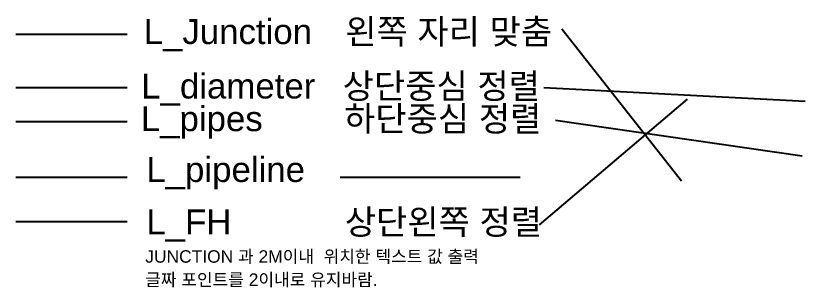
# Model space of a CAD drawing. Header units: millimetres. Extents: x 227572 to 269266, y 328772 to 443556.
# Drawn here: x 239176.5 to 239255.7, y 332509.9 to 332537.1 of the extents above; entities that cross this region are included whole.
import ezdxf
from ezdxf.enums import TextEntityAlignment as Align

# ---------------------------------------------------------------- set-up
doc = ezdxf.new("R2010")
doc.units = ezdxf.units.MM
for name, color, linetype in [('L_diameter', 3, 'Continuous'), ('L_FH', 5, 'Continuous'), ('L_Junction', 1, 'Continuous'), ('L_pipeline', 4, 'Continuous'), ('L_Pipes', 2, 'Continuous')]:
    doc.layers.add(name, color=color, linetype=linetype)
doc.styles.get("Standard").update_dxf_attribs({"font": 'arial.ttf'})

msp = doc.modelspace()

# ---------------------------------------------------------------- linework, layer by layer
at = {"layer": 'L_diameter'}
for points in [[(239176.548, 332529.957), (239187.706, 332529.957)], [(239229.528, 332529.936), (239255.743, 332528.569)]]:
    msp.add_lwpolyline(points, dxfattribs=at)
at = {"layer": 'L_FH'}
msp.add_lwpolyline([(239231.318, 332535.825), (239243.32, 332520.577)], dxfattribs=at)
at = {"layer": 'L_FH', "color": 4}
for points in [[(239229.099, 332516.159), (239243.944, 332528.777)], [(239176.548, 332516.506), (239187.706, 332516.506)]]:
    msp.add_lwpolyline(points, dxfattribs=at)
at = {"layer": 'L_Junction'}
msp.add_lwpolyline([(239176.548, 332535.287), (239187.706, 332535.287)], dxfattribs=at)
at = {"layer": 'L_pipeline'}
for points in [[(239176.548, 332520.947), (239187.706, 332520.947)], [(239209.073, 332520.947), (239227.149, 332520.947)]]:
    msp.add_lwpolyline(points, dxfattribs=at)
at = {"layer": 'L_Pipes'}
for points in [[(239176.548, 332526.531), (239187.706, 332526.531)], [(239230.686, 332526.676), (239255.427, 332523.101)]]:
    msp.add_lwpolyline(points, dxfattribs=at)

# ---------------------------------------------------------------- texts
at = {"layer": 'L_diameter'}
for s, p in [('L_diameter', (239197.865, 332531.339)), ('상단중심 정렬', (239219.238, 332531.339))]:
    msp.add_text(s, height=2.5, dxfattribs=at).set_placement(p, align=Align.TOP_CENTER)
at = {"layer": 'L_FH', "color": 4}
for s, height, p in [('L_FH', 2.5, (239189.643, 332517.706)), ('상단왼쪽 정렬', 2.5, (239209.55, 332517.706)), ('JUNCTION 과 2M이내  위치한 텍스트 값 출력', 1.25, (239189.536, 332513.613)), ('글짜 포인트를 2이내로 유지바람.', 1.25, (239189.536, 332511.288))]:
    msp.add_text(s, height=height, dxfattribs=at).set_placement(p, align=Align.TOP_LEFT)
at = {"layer": 'L_Junction'}
for s, p in [('L_Junction', (239189.378, 332534.302)), ('왼쪽 자리 맞춤', (239209.599, 332534.302))]:
    msp.add_text(s, height=2.5, dxfattribs=at).set_placement(p)
at = {"layer": 'L_pipeline'}
msp.add_text('L_pipeline', height=2.5, dxfattribs=at).set_placement((239189.643, 332520.463))
at = {"layer": 'L_Pipes'}
for s, p in [('L_pipes', (239195.204, 332524.813)), ('하단중심 정렬', (239219.38, 332524.813))]:
    msp.add_text(s, height=2.5, dxfattribs=at).set_placement(p, align=Align.BOTTOM_CENTER)

doc.saveas('drawing.dxf')
